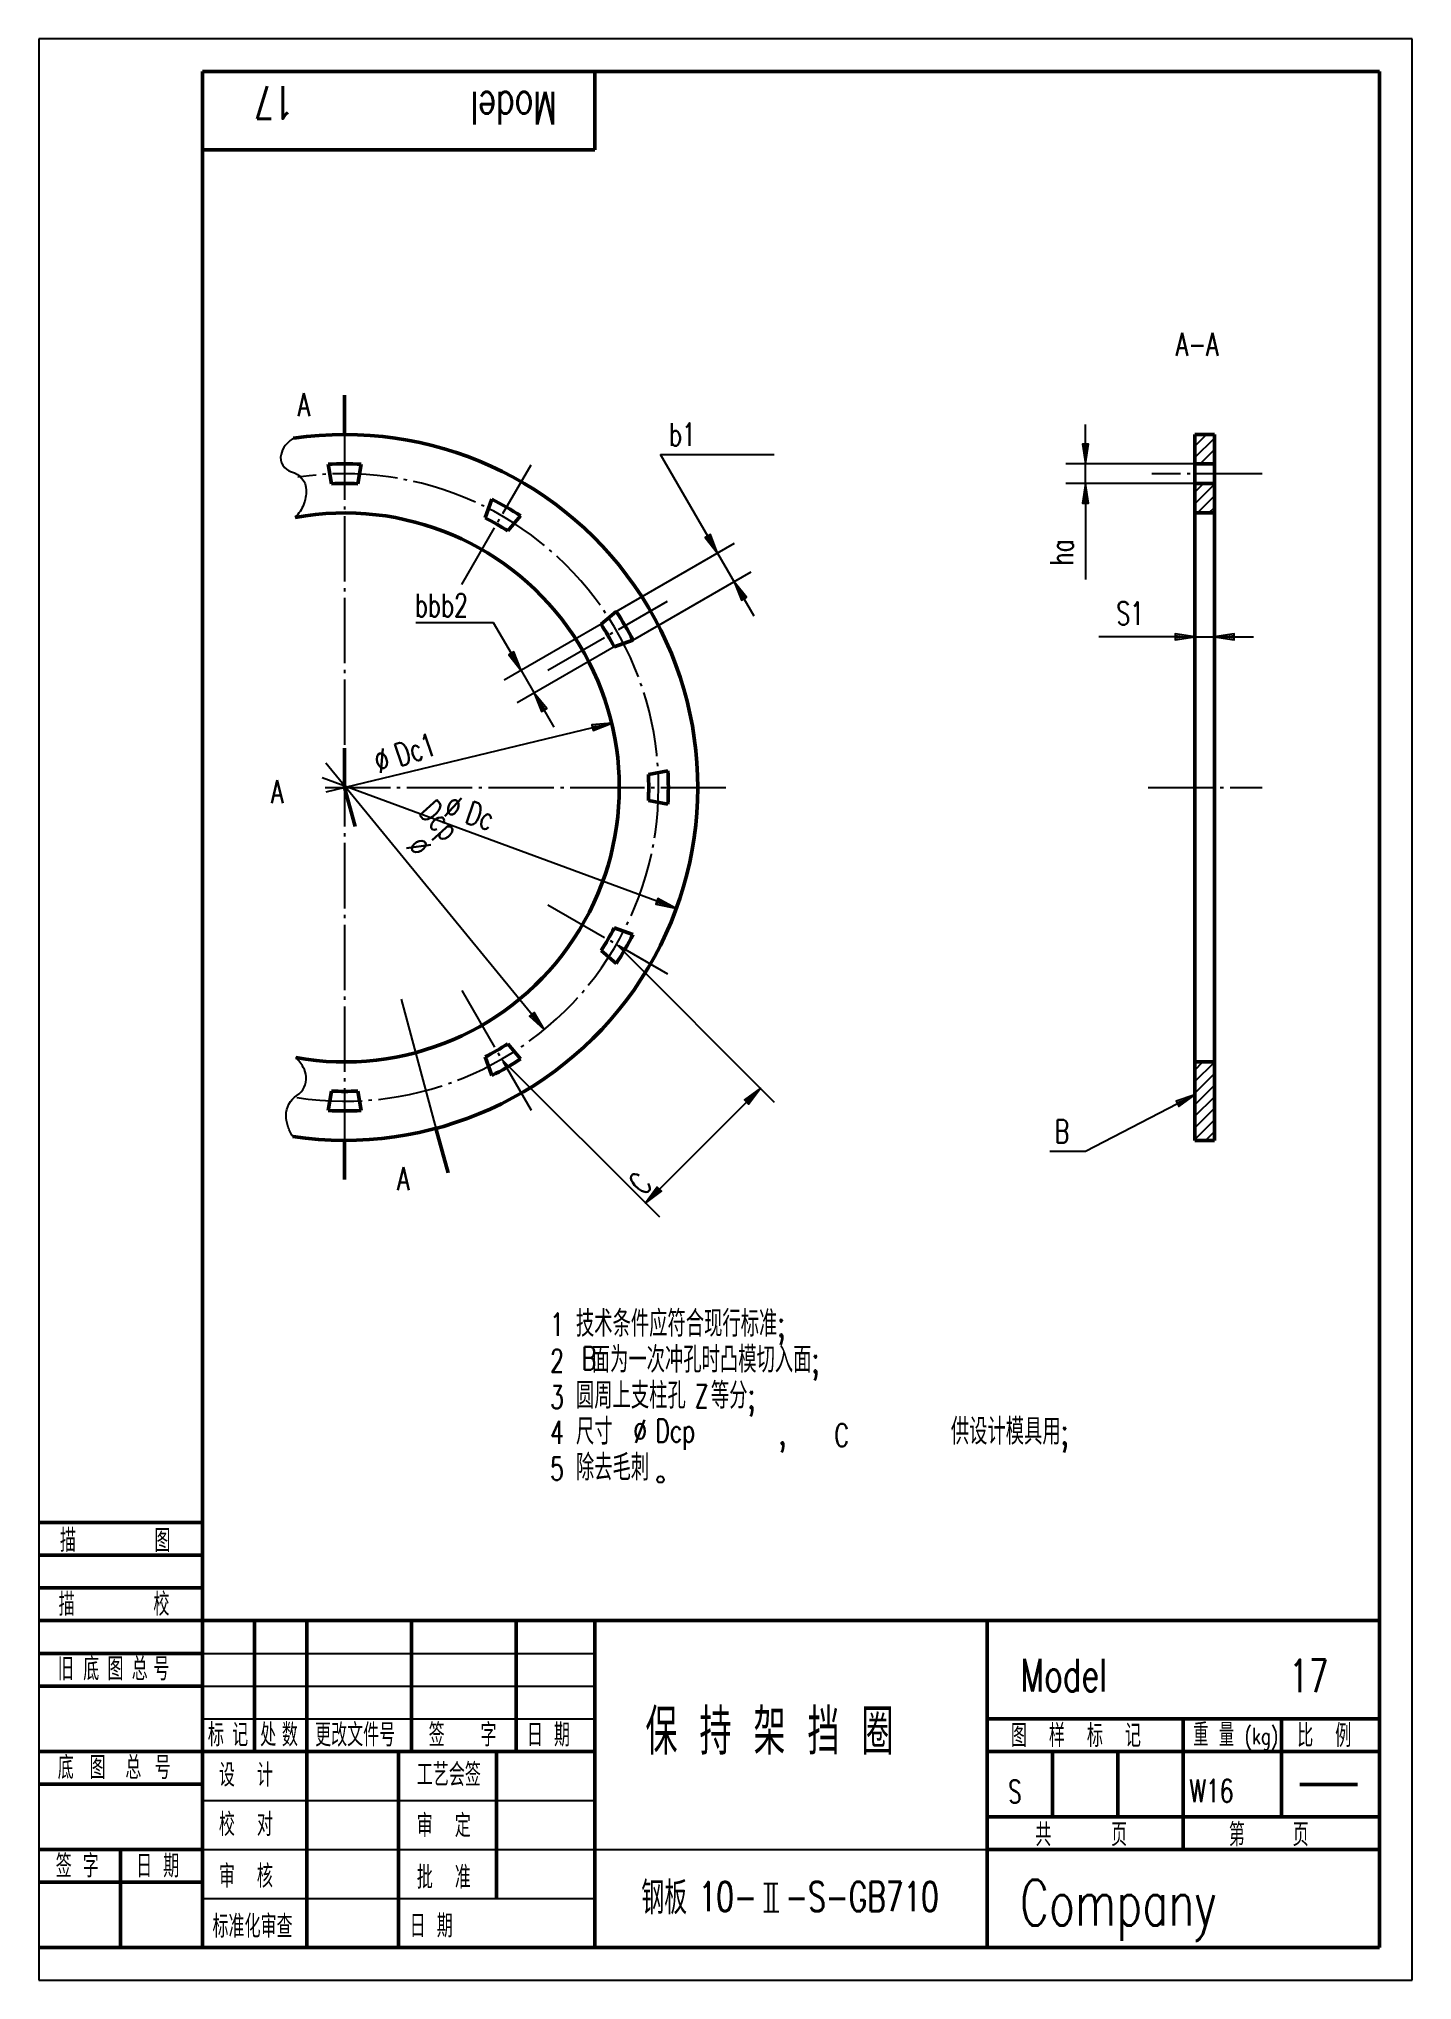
# Model space of a CAD drawing. Extents: x 0 to 210, y 0 to 297.
import ezdxf
from ezdxf.enums import TextEntityAlignment as Align

# ---------------------------------------------------------------- set-up
doc = ezdxf.new("R2010")
doc.units = 0
doc.header["$MEASUREMENT"] = 0
doc.linetypes.add('CENTER', pattern=[12.5, 10, -1, 0.5, -1])
doc.layers.get('0').update_dxf_attribs({"color": 6, "linetype": 'CONTINUOUS'})
doc.layers.get('DEFPOINTS').update_dxf_attribs({"linetype": 'CONTINUOUS'})
doc.layers.add('1', color=2, linetype='CONTINUOUS', lineweight=50)
for name, color, linetype in [('2', 6, 'CONTINUOUS'), ('3', 7, 'CENTER'), ('6', 1, 'CONTINUOUS')]:
    doc.layers.add(name, color=color, linetype=linetype)
doc.styles.add('HZ', font='SIMPLEX', dxfattribs={"width": 0.7, "bigfont": 'HZTXT'})
doc.dimstyles.get("Standard").update_dxf_attribs({"dimtxt": 0.18, "dimasz": 0.18, "dimexe": 0.18, "dimexo": 0.0625, "dimgap": 0.09, "dimtad": 0, "dimtih": 1, "dimtoh": 1, "dimdec": 4, "dimzin": 0, "dimdsep": 46, "dimtxsty": 'Standard', "dimcen": 0.09, "dimadec": 0, "dimazin": 0, "dimtfac": 1, "dimtdec": 4, "dimtofl": 0, "dimtmove": 0, "dimatfit": 3, "dimfxl": 0, "dimtolj": 1, "dimtzin": 0, "dimarcsym": 0})

# ---------------------------------------------------------------- blocks, each defined once
blk = doc.blocks.new('*X2')
at = {"color": 0}
for p, q in [((130, 52.22), (131.78, 54)), ((130, 53.99), (130.01, 54)), ((130, 50.45), (133, 53.45)), ((130.82, 49.5), (133, 51.68)), ((132.59, 49.5), (133, 49.91)), ((130, 45.15), (131.35, 46.5)), ((130, 43.38), (133, 46.38)), ((130.39, 42), (133, 44.61)), ((132.16, 42), (133, 42.84))]:
    blk.add_line(p, q, dxfattribs=at)
blk = doc.blocks.new('*X1')
at = {"color": 0}
for p, q in [((130, -43.24), (131.24, -42)), ((130, -45.01), (133, -42.01)), ((130, -46.78), (133, -43.78)), ((130, -48.54), (133, -45.54)), ((130, -50.31), (133, -47.31)), ((130, -52.08), (133, -49.08)), ((130, -53.85), (133, -50.85)), ((131.62, -54), (133, -52.62))]:
    blk.add_line(p, q, dxfattribs=at)
blk = doc.blocks.new('BLK', base_point=(1, 0))
for points in [[(0, 0), (1, 0), (0, 0.15), (0, -0.15), (1, 0)], [(0, 0.07), (0.5, 0), (0, -0.07)]]:
    blk.add_lwpolyline(points)
blk = doc.blocks.new('*D3')
at = {"color": 0, "linetype": 'ByBlock'}
for p, q in [((88.33, 158.47), (112.46, 134.34)), ((70.76, 140.9), (94.9, 116.77)), ((108.22, 134.34), (94.9, 121.01))]:
    blk.add_line(p, q, dxfattribs=at)
at = {"layer": 'DEFPOINTS', "color": 0, "linetype": 'ByBlock'}
for p in [(88.33, 158.47), (70.76, 140.9), (92.77, 118.89)]:
    blk.add_point(p, dxfattribs=at)
at = {"color": 0, "linetype": 'ByBlock', "xscale": 3, "yscale": 3, "zscale": 3}
for p, rotation in [((110.34, 136.46), 44.99999999999972), ((92.77, 118.89), 224.9999999999997)]:
    blk.add_blockref('BLK', p, dxfattribs=dict(at, rotation=rotation))

msp = doc.modelspace()

# ---------------------------------------------------------------- linework, layer by layer
at = {"layer": '1'}
for p, q in [((205, 292), (25, 292)), ((25, 292), (25, 5)), ((85, 280), (85, 292)), ((205, 5), (205, 292)), ((25, 280), (85, 280)), ((46.76172, 236.47349), (46.76172, 242.47349)), ((176.76172, 236.47349), (176.76172, 128.47349)), ((179.76172, 236.47349), (176.76172, 236.47349)), ((179.76172, 128.47349), (179.76172, 236.47349)), ((44.76172, 228.93046), (44.22341, 231.90837)), ((48.76172, 228.93046), (49.30004, 231.90837)), ((179.76172, 231.97349), (176.76172, 231.97349)), ((179.76172, 228.97349), (176.76172, 228.97349)), ((68.25816, 223.70641), (69.28092, 226.55451)), ((71.72226, 221.70641), (73.67741, 224.01619)), ((179.76172, 224.47349), (176.76172, 224.47349)), ((85.99464, 207.43403), (88.30443, 209.38917)), ((87.99464, 203.96992), (90.84274, 204.99268)), ((46.76172, 182.47349), (46.76172, 188.47349)), ((93.21869, 184.47349), (96.1966, 185.0118)), ((46.76172, 182.47349), (48.3591, 176.49119)), ((93.21869, 180.47349), (96.1966, 179.93518)), ((87.99464, 160.97706), (90.84274, 159.9543)), ((85.99464, 157.51295), (88.30443, 155.55781)), ((71.72226, 143.24057), (73.67741, 140.93079)), ((68.25816, 141.24057), (69.28092, 138.39247)), ((176.76172, 140.47349), (179.76172, 140.47349)), ((44.76172, 136.01652), (44.22341, 133.03861)), ((48.76172, 136.01652), (49.30004, 133.03861)), ((46.76172, 128.47349), (46.76172, 122.47349)), ((60.73534, 130.14113), (62.59466, 123.50805)), ((176.76172, 128.47349), (179.76172, 128.47349)), ((0, 70), (25, 70)), ((0, 65), (25, 65)), ((0, 60), (25, 60)), ((0, 55), (25, 55)), ((25, 55), (205, 55)), ((33, 55), (33, 35)), ((41, 55), (41, 5)), ((57, 55), (57, 35)), ((73, 55), (73, 35)), ((85, 55), (85, 5)), ((145, 55), (145, 5)), ((0, 50), (25, 50)), ((0, 45), (25, 45)), ((145, 40), (205, 40)), ((175, 40), (175, 20)), ((190, 40), (190, 25)), ((0, 35), (25, 35)), ((25, 35), (85, 35)), ((55, 35), (55, 5)), ((70, 35), (70, 12.5)), ((145, 35), (205, 35)), ((155, 35), (155, 25)), ((165, 35), (165, 25)), ((0, 30), (25, 30)), ((192.82643, 29.93566), (201.63835, 29.93566)), ((145, 25), (205, 25)), ((0, 20), (25, 20)), ((12.5, 20), (12.5, 5)), ((145, 20), (205, 20)), ((0, 15), (25, 15)), ((0, 5), (205, 5))]:
    msp.add_line(p, q, dxfattribs=at)
for radius, start, end in [(54, 261.5357064, 98.3223853), (49.5, 87.0606362, 92.9393638), (46.5, 87.534905, 92.465095), (49.5, 57.0606362, 62.9393638), (42, 259.7492866, 100.3469783), (46.5, 57.534905, 62.465095), (49.5, 27.0606362, 32.9393638), (46.5, 27.534905, 32.465095), (46.5, 357.534905, 2.465095), (49.5, 357.0606362, 2.9393638), (46.5, 327.534905, 332.465095), (49.5, 327.0606362, 332.9393638), (46.5, 297.534905, 302.465095), (49.5, 297.0606362, 302.9393638), (46.5, 267.534905, 272.465095), (49.5, 267.0606362, 272.9393638)]:
    msp.add_arc((46.76172, 182.47349), radius, start, end, dxfattribs=at)
at = {"layer": '2'}
for p, q in [((210, 297), (0, 297)), ((0, 297), (0, 0)), ((210, 0), (210, 297)), ((95.08304, 233.41747), (112.42198, 233.41747)), ((69.54703, 207.67743), (57.63328, 207.67743)), ((87.5945, 192.30632), (43.89211, 181.75046)), ((77.28515, 145.42864), (43.89211, 186.17762)), ((94.52216, 165.05091), (43.33239, 183.96404)), ((55.41089, 150.08164), (60.73534, 130.14113)), ((174.10771, 134.05551), (160.04202, 126.79972)), ((160.04202, 126.79972), (154.60642, 126.79972)), ((25, 50), (85, 50)), ((25, 45), (85, 45)), ((25, 40), (85, 40)), ((25, 27.5), (85, 27.5)), ((25, 20), (85, 20)), ((85, 20), (145, 20)), ((25, 12.5), (85, 12.5)), ((110.83946, 14.79528), (113.01278, 14.79528)), ((111.5435, 14.79528), (111.5435, 10.48442)), ((112.33936, 14.79528), (112.33936, 10.48442)), ((110.83946, 10.48442), (113.13522, 10.48442)), ((0, 0), (210, 0))]:
    msp.add_line(p, q, dxfattribs=at)
at = {"layer": '2', "linetype": 'ByBlock'}
for p, q in [((160.04202, 228.97349), (160.04202, 237.97349)), ((102.29295, 220.92955), (95.08304, 233.41747)), ((176.76172, 231.97349), (157.04202, 231.97349)), ((176.76172, 228.97349), (157.04202, 228.97349)), ((160.04202, 225.97349), (160.04202, 214.2772)), ((88.30443, 209.38917), (106.39102, 219.83147)), ((103.79295, 218.33147), (109.33126, 208.73883)), ((90.84274, 204.99268), (108.92934, 215.43499)), ((72.26433, 202.97093), (69.54703, 207.67743)), ((85.99464, 207.43403), (71.16626, 198.87285)), ((173.76172, 205.5112), (162.09435, 205.5112)), ((176.76172, 205.5112), (185.76172, 205.5112)), ((87.99464, 203.96992), (73.16626, 195.40875)), ((73.76433, 200.37285), (78.76433, 191.7126))]:
    msp.add_line(p, q, dxfattribs=at)
at = {"layer": '2'}
for points in [[(38.94561, 235.90483, 0.093465089), (37.67257, 234.77125, 0.107425443), (37.03525, 233.42752, 0.407171215), (38.64918, 230.76243, -0.336591335), (40.88005, 227.93787, -0.100399461), (40.47616, 225.73075, -0.097361501), (39.21815, 223.79049)], [(38.8133, 129.06167, -0.063997111), (38.05716, 130.71474, -0.072702879), (37.80821, 132.29731, -0.260869206), (39.47364, 135.34959, 0.285864965), (40.88005, 138.23914, 0.09972297), (40.43885, 139.6519, 0.078020391), (39.28758, 141.14387)]]:
    msp.add_lwpolyline(points, format="xyb", dxfattribs=at)
msp.add_circle((95.04992, 76.61742), 0.5, dxfattribs=at)
at = {"layer": '3'}
for p, q in [((46.76172, 236.47349), (46.76172, 128.47349)), ((64.69856, 213.541), (75.26172, 231.83694)), ((187.07207, 230.47349), (170.17335, 230.47349)), ((77.82924, 200.41033), (96.12517, 210.97349)), ((43.76172, 182.47349), (82.6354, 182.47349)), ((82.6354, 182.47349), (105.07545, 182.47349)), ((169.65067, 182.47349), (187.07207, 182.47349)), ((77.82924, 164.53665), (96.12517, 153.97349)), ((64.69856, 151.40598), (75.26172, 133.11004))]:
    msp.add_line(p, q, dxfattribs=at)
msp.add_arc((46.76172, 182.47349), 48, 261.2398921, 98.5929224, dxfattribs=at)

# ---------------------------------------------------------------- block references
at = {"layer": '2', "linetype": 'ByBlock', "xscale": 3, "yscale": 3, "zscale": 3}
for p, rotation in [((160.04202, 231.97349), 270), ((160.04202, 228.97349), 90), ((103.79295, 218.33147), 300.0000000000001), ((106.33126, 213.93499), 120.0000000000001), ((179.76172, 205.5112), 180), ((73.76433, 200.37285), 300.0000000000001), ((75.76433, 196.90875), 120.0000000000001)]:
    msp.add_blockref('BLK', p, dxfattribs=dict(at, rotation=rotation))
at = {"layer": '2'}
for name in ['*X2', '*X1']:
    msp.add_blockref(name, (46.76172, 182.47349), dxfattribs=at)
at = {"layer": '2', "linetype": 'ByBlock', "xscale": 3, "yscale": 3, "zscale": 3}
msp.add_blockref('BLK', (176.76172, 205.5112), dxfattribs=at)
at = {"layer": '2', "xscale": 3, "yscale": 3, "zscale": 3}
for p, rotation in [((87.5945, 192.30632), 13.57911062607398), ((97.33623, 164.01119), 339.7221913951042), ((77.28515, 145.42864), 309.3339850829812), ((176.77387, 135.43085), 27.28696377025957)]:
    msp.add_blockref('BLK', p, dxfattribs=dict(at, rotation=rotation))

# ---------------------------------------------------------------- texts
at = {"layer": '2', "style": 'HZ', "width": 0.7}
for s, height, rotation, p in [('17', 5, 180, (38.95559, 289.7797)), ('%%c', 3.5, 16.5747602, (51.9558, 184.58239)), ('%%c', 3.5, 338.3546213, (61.74349, 178.20207)), ('%%c', 3.5, 299.2476531, (56.05402, 173.50173))]:
    msp.add_text(s, height=height, rotation=rotation, dxfattribs=at).set_placement(p)
at = {"layer": '2', "style": 'HZ'}
for s, height, width, p in [('A-A', 3.5, 0.7, (173.88195, 248.52407)), ('A', 3.5, 0.7, (39.58158, 239.27289)), ('A', 3.5, 0.7, (35.50267, 180.06539)), ('B', 3.5, 0.7, (155.35701, 128.10676)), ('A', 3.5, 0.7, (54.79711, 120.85788)), ('1', 3.5, 0.7, (78.1814, 98.56428)), ('  技术条件应符合现行标准;', 4, 0.7, (78.28648, 98.43918)), ('2', 3.5, 0.7, (78.1814, 93.00608)), ('B', 3.5, 0.7, (83.02863, 93.39759)), ('   面为一次冲孔时凸模切入面;', 4, 0.7, (78.28648, 92.93918)), ('3', 3.5, 0.7, (78.1814, 87.44787)), ('  圆周上支柱孔  等分;', 4, 0.7, (78.28648, 87.43918)), ('  尺寸            ,            供设计模具用;', 4, 0.7, (78.28648, 81.93918)), ('4', 3.5, 0.7, (78.1814, 82.06839)), ('%%c', 3.5, 0.7, (90.90375, 82.21347)), ('  除去毛刺', 4, 0.7, (78.28648, 76.43918)), ('5', 3.5, 0.7, (78.1814, 76.51019)), ('描', 3.5, 0.7, (3.22753, 65.50101)), ('图', 3.5, 0.7, (17.66888, 65.50101)), ('描', 3.5, 0.7, (3.03238, 55.74288)), ('校', 3.5, 0.7, (17.51876, 55.74288)), ('旧', 3.5, 0.7, (2.88226, 45.85964)), ('底', 3.5, 0.7, (6.78533, 45.85964)), ('图', 3.5, 0.7, (10.49324, 45.85964)), ('总', 3.5, 0.7, (14.20115, 45.85964)), ('号', 3.5, 0.7, (17.51876, 45.85964)), ('17', 5, 0.7, (191.19015, 44.05457)), ('保 持 架 挡 圈', 7, 0.7, (92.75785, 34.49303)), ('标', 3.5, 0.7, (25.8503, 35.76194)), ('记', 3.5, 0.7, (29.55821, 35.76194)), ('处', 3.5, 0.7, (33.85158, 35.76194)), ('数', 3.5, 0.7, (37.16919, 35.76194)), ('更改文件号', 3.5, 0.7, (42.24318, 35.76194)), ('签   字', 3.5, 0.7, (59.61182, 35.76194)), ('日 期', 3.5, 0.7, (74.63862, 35.76194)), ('图  样  标  记', 3.5, 0.7, (148.64674, 35.65471)), ('重 量', 3.5, 0.666, (176.52363, 35.77982)), ('比  例', 3.5, 0.7, (192.42112, 35.65471)), ('底', 3.5, 0.7, (2.88226, 30.75777)), ('图', 3.5, 0.7, (7.7611, 30.75777)), ('总', 3.5, 0.7, (13.22539, 30.75777)), ('号', 3.5, 0.7, (17.71391, 30.75777)), ('设  计', 3.5, 0.7, (27.53162, 29.61396)), ('工艺会签', 3.5, 0.7, (57.79539, 29.68545)), ('S', 3.5, 0.666, (148.25643, 27.11188)), ('校  对', 3.5, 0.7, (27.53162, 22.05409)), ('审  定', 3.5, 0.7, (57.79539, 21.87537)), ('共     页', 3.5, 0.7, (152.38467, 20.49923)), ('第    页', 3.5, 0.7, (181.97291, 20.49923)), ('签 字', 3.5, 0.7, (2.58203, 15.70952)), ('日 期', 3.5, 0.7, (14.87668, 15.70952)), ('审  核', 3.5, 0.7, (27.53162, 14.15465)), ('批  准', 3.5, 0.7, (57.79539, 13.97593)), ('钢板', 5, 0.7, (92.12639, 10.08331)), ('10-  -S-GB710', 4.5, 0.7, (100.89053, 10.53749)), ('标准化审查', 3.5, 0.7, (26.55586, 6.48755)), ('日 期', 3.5, 0.7, (56.71454, 6.54117))]:
    msp.add_text(s, height=height, dxfattribs=dict(at, width=width)).set_placement(p)
at = {"layer": '2', "style": 'HZ', "width": 0.761019}
msp.add_text('(kg)', height=2.5, dxfattribs=at).set_placement((184.3748, 36.08364), (189.53885, 36.08364), align=Align.FIT)
at = {"layer": '6', "style": 'HZ', "width": 0.7}
for s, height, rotation, p in [('Model', 5, 180, (79.20963, 288.88394)), ('ha', 3.5, 90, (158.16577, 216.43851)), ('Dc1', 3.5, 18.05245, (55.14042, 185.62674)), ('Dcp', 3.5, 312.1003983, (57.96636, 178.54433)), ('Dc', 3.5, 341.3343193, (64.99895, 177.14503)), ('C', 3.5, 47.226218, (92.48472, 119.90918))]:
    msp.add_text(s, height=height, rotation=rotation, dxfattribs=at).set_placement(p)
for s, height, p in [('b1', 3.5, (96.36479, 234.71694)), ('bbb2', 3.5, (57.51282, 208.59533)), ('S1', 3.5, (164.7839, 207.36631)), ('Z', 3.5, (100.31713, 87.57083)), ('Dcp', 3.5, (94.29018, 82.31757)), ('C', 3.5, (121.66015, 81.62913)), ('Model', 5, (150.14207, 44.17714)), ('W16', 3.5, (175.96235, 27.21658)), ('Company', 7, (150.04748, 8.36283))]:
    msp.add_text(s, height=height, dxfattribs=at).set_placement(p)

# ---------------------------------------------------------------- dimensions: what is measured, and where the dimension line sits
at = {"layer": '2'}
dim = msp.add_aligned_dim(p1=(88.33094, 158.47349), p2=(70.76172, 140.90427), distance=31.13044, text=' ', dimstyle='Standard', dxfattribs=at)
dim.commit()
dim.dimension.update_dxf_attribs({"geometry": '*D3', "text_midpoint": (99.084, 130.15121)})

doc.saveas('drawing.dxf')
